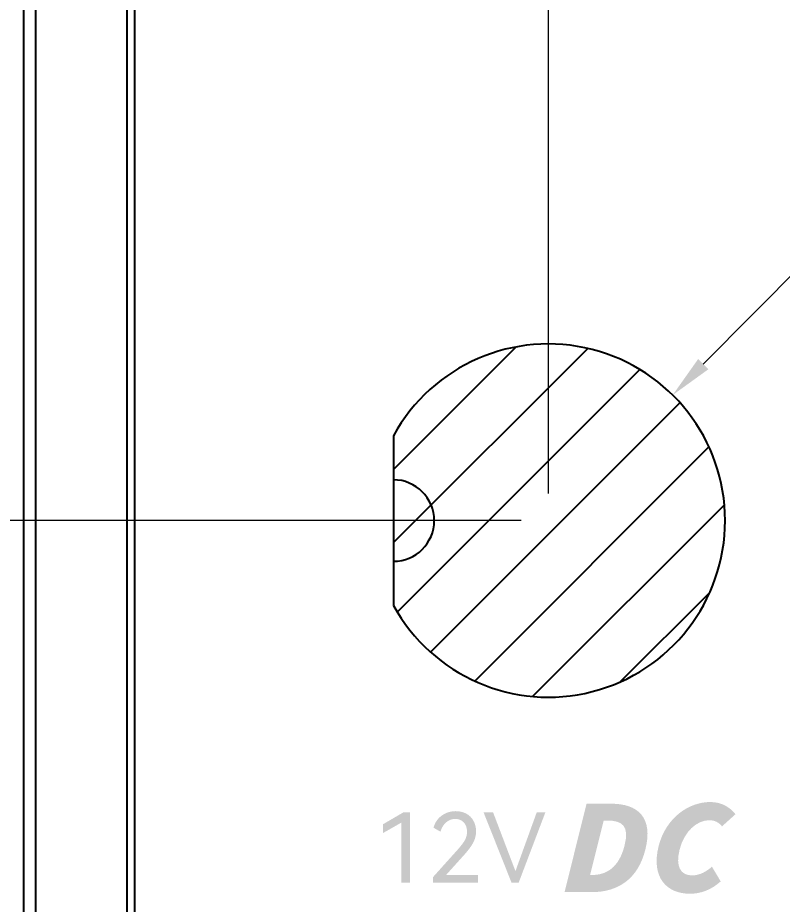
# Model space of a CAD drawing. Header units: millimetres. Extents: x 30573 to 30938, y 711 to 964.
# Drawn here: x 30654.38 to 30668.45, y 827.98 to 844.3 of the extents above; entities that cross this region are included whole.
import ezdxf

# ---------------------------------------------------------------- set-up
doc = ezdxf.new("R2010")
doc.units = ezdxf.units.MM
for name, color, linetype in [('1', 1, 'Continuous'), ('MATER', 8, 'Continuous'), ('SECC', 6, 'Continuous'), ('SUS304', 7, 'Continuous')]:
    doc.layers.add(name, color=color, linetype=linetype)
doc.layers.add('DIM', color=4, linetype='Continuous', lineweight=13)
doc.styles.add('my', font='', dxfattribs={"width": 0.8})
doc.styles.get('my').set_extended_font_data('SimSun')
doc.dimstyles.new('1.0', dxfattribs={"dimtxt": 3, "dimasz": 0.8, "dimexe": 0.5, "dimexo": 0.5, "dimgap": 1, "dimtad": 0, "dimzin": 0, "dimdsep": 46, "dimtxsty": 'my', "dimcen": 0, "dimclrd": 4, "dimclre": 20, "dimclrt": 3, "dimazin": 0, "dimtfac": 1, "dimtofl": 0, "dimtmove": 0, "dimatfit": 3, "dimfxl": 1, "dimtolj": 1, "dimtzin": 0, "dimlwd": -1, "dimlwe": -1, "dimarcsym": 0})

# ---------------------------------------------------------------- blocks, each defined once
blk = doc.blocks.new('565566')
at = {"layer": '1', "lineweight": 15}
for points in [[(-3109.762, -389.931), (-2951.012, -389.931), (-2951.012, -434.381), (-3109.762, -434.381)], [(-3108.087, -391.556), (-2952.687, -391.556), (-2952.687, -432.756), (-3108.087, -432.756)]]:
    blk.add_lwpolyline(points, close=True, dxfattribs=at)
at = {"layer": 'SECC'}
blk.add_lwpolyline([(-2951.012, -434.381), (-3109.762, -434.381), (-3109.762, -389.931), (-2951.012, -389.931)], close=True, dxfattribs=at)
at = {"layer": 'SUS304', "color": 7, "linetype": 'Continuous'}
for p, q in [((-3109.987, -434.135), (-3109.987, -390.176)), ((-3107.948, -391.745), (-3107.948, -432.567))]:
    blk.add_line(p, q, dxfattribs=at)
blk = doc.blocks.new('*D29')
at = {"layer": 'Defpoints', "color": 0, "transparency": 16777216}
for p in [(30664.144, 863.884), (30664.144, 835.046), (30654.719, 814.121)]:
    blk.add_point(p, dxfattribs=at)
at = {"layer": 'DIM', "color": 20, "transparency": 16777216}
blk.add_line((30664.144, 835.546), (30664.144, 863.884), dxfattribs=at)
at = {"layer": 'DIM', "color": 3, "transparency": 16777216, "insert": (30664.144, 868.117), "char_height": 3, "attachment_point": 5, "rotation": 90, "style": 'my'}
blk.add_mtext('\\A1;9.43', dxfattribs=at)
blk = doc.blocks.new('*D30')
at = {"layer": 'Defpoints', "color": 0, "transparency": 16777216}
for p in [(30649.731, 849.046), (30664.144, 849.046), (30654.719, 814.121)]:
    blk.add_point(p, dxfattribs=at)
at = {"layer": 'DIM', "color": 20, "transparency": 16777216}
blk.add_line((30663.644, 849.046), (30649.731, 849.046), dxfattribs=at)
at = {"layer": 'DIM', "color": 3, "transparency": 16777216, "insert": (30644.671, 849.046), "char_height": 3, "attachment_point": 5, "style": 'my'}
blk.add_mtext('\\A1;34.93', dxfattribs=at)
blk = doc.blocks.new('*D31')
at = {"layer": 'Defpoints', "color": 0, "transparency": 16777216}
for p in [(30647.895, 835.046), (30664.144, 835.046), (30654.719, 814.121)]:
    blk.add_point(p, dxfattribs=at)
at = {"layer": 'DIM', "color": 20, "transparency": 16777216}
blk.add_line((30663.644, 835.046), (30647.895, 835.046), dxfattribs=at)
at = {"layer": 'DIM', "color": 3, "transparency": 16777216, "insert": (30642.822, 835.046), "char_height": 3, "attachment_point": 5, "style": 'my'}
blk.add_mtext('\\A1;20.93', dxfattribs=at)
blk = doc.blocks.new('*D42')
at = {"layer": 'Defpoints', "color": 0, "transparency": 16777216}
for p in [(30660.163, 824.167), (30668.191, 821.374)]:
    blk.add_point(p, dxfattribs=at)
at = {"layer": 'DIM', "color": 4, "transparency": 16777216}
blk.add_line((30651.383, 827.221), (30659.407, 824.43), dxfattribs=at)
blk.add_solid([(30659.451, 824.556), (30659.364, 824.304), (30660.163, 824.167)], dxfattribs=at)
at = {"layer": 'DIM', "color": 3, "transparency": 16777216, "insert": (30646.505, 828.918), "char_height": 3, "attachment_point": 5, "rotation": 340.8189, "style": 'my'}
blk.add_mtext('\\A1;∅8.50', dxfattribs=at)
blk = doc.blocks.new('*D32')
at = {"layer": 'Defpoints', "color": 0, "transparency": 16777216}
for p in [(30666.43, 837.356), (30661.858, 832.735)]:
    blk.add_point(p, dxfattribs=at)
at = {"layer": 'DIM', "color": 4, "transparency": 16777216}
blk.add_line((30689.544, 860.717), (30666.992, 837.925), dxfattribs=at)
blk.add_solid([(30666.898, 838.018), (30667.087, 837.831), (30666.43, 837.356)], dxfattribs=at)
at = {"layer": 'DIM', "color": 3, "transparency": 16777216, "insert": (30693.177, 864.389), "char_height": 3, "attachment_point": 5, "rotation": 45.3047, "style": 'my'}
blk.add_mtext('\\A1;∅6.50', dxfattribs=at)
blk = doc.blocks.new('*D52')
at = {"layer": 'Defpoints', "color": 0, "transparency": 16777216}
for p in [(30820.505, 841.551), (30789.304, 836.671), (30654.719, 814.121)]:
    blk.add_point(p, dxfattribs=at)
at = {"layer": 'DIM', "color": 20, "transparency": 16777216}
for p, q in [((30817.305, 836.671), (30818.905, 841.551)), ((30818.905, 841.551), (30820.505, 841.551)), ((30789.804, 836.671), (30817.305, 836.671))]:
    blk.add_line(p, q, dxfattribs=at)
at = {"layer": 'DIM', "color": 3, "transparency": 16777216, "insert": (30825.601, 841.551), "char_height": 3, "attachment_point": 5, "style": 'my'}
blk.add_mtext('\\A1;22.55', dxfattribs=at)
blk = doc.blocks.new('*D46')
at = {"layer": 'Defpoints', "color": 0, "transparency": 16777216}
for p in [(30813.469, 858.571), (30817.477, 858.571), (30654.719, 814.121)]:
    blk.add_point(p, dxfattribs=at)
at = {"layer": 'DIM', "color": 20, "transparency": 16777216}
blk.add_line((30813.969, 858.571), (30817.477, 858.571), dxfattribs=at)
at = {"layer": 'DIM', "color": 3, "transparency": 16777216, "insert": (30822.577, 858.571), "char_height": 3, "attachment_point": 5, "style": 'my'}
blk.add_mtext('\\A1;44.45', dxfattribs=at)
blk = doc.blocks.new('*D39')
at = {"layer": 'Defpoints', "color": 0, "transparency": 16777216}
for p in [(30813.469, 864.595), (30813.469, 858.571), (30654.719, 814.121)]:
    blk.add_point(p, dxfattribs=at)
at = {"layer": 'DIM', "color": 20, "transparency": 16777216}
blk.add_line((30813.469, 859.071), (30813.469, 864.595), dxfattribs=at)
at = {"layer": 'DIM', "color": 3, "transparency": 16777216, "insert": (30813.469, 870.415), "char_height": 3, "attachment_point": 5, "rotation": 90, "style": 'my'}
blk.add_mtext('\\A1;158.75', dxfattribs=at)

msp = doc.modelspace()

# ---------------------------------------------------------------- hatches: boundary and pattern name
at = {"layer": 'MATER'}
h = msp.add_hatch(color=7, dxfattribs=at)
h.dxf.hatch_style = 2
edge = h.paths.add_edge_path()
edge.add_spline(control_points=[(30665.545, 829.068), (30665.64, 829.435), (30665.491, 829.525), (30665.228, 829.525), (30665.228, 829.525), (30665.161, 829.525), (30665.161, 829.525), (30665.161, 829.525), (30664.911, 828.523), (30664.911, 828.523), (30664.911, 828.523), (30664.949, 828.523), (30664.949, 828.523), (30665.211, 828.523), (30665.445, 828.661), (30665.545, 829.068)], knot_values=[0, 0, 0, 0, 1, 1, 1, 2, 2, 2, 3, 3, 3, 4, 4, 4, 5, 5, 5, 5], degree=3, periodic=0)
edge = h.paths.add_edge_path()
edge.add_spline(control_points=[(30665.298, 829.835), (30665.795, 829.835), (30666.075, 829.58), (30665.928, 828.993), (30665.793, 828.447), (30665.421, 828.208), (30664.946, 828.208), (30664.946, 828.208), (30664.441, 828.208), (30664.441, 828.208), (30664.441, 828.208), (30664.846, 829.835), (30664.846, 829.835), (30664.846, 829.835), (30665.298, 829.835), (30665.298, 829.835)], knot_values=[0, 0, 0, 0, 1, 1, 1, 2, 2, 2, 3, 3, 3, 4, 4, 4, 5, 5, 5, 5], degree=3, periodic=0)
h = msp.add_hatch(color=7, dxfattribs=at)
h.dxf.hatch_style = 2
edge = h.paths.add_edge_path()
edge.add_spline(control_points=[(30666.17, 829.05), (30666.301, 829.573), (30666.723, 829.866), (30667.121, 829.866), (30667.348, 829.866), (30667.495, 829.755), (30667.585, 829.641), (30667.585, 829.641), (30667.337, 829.418), (30667.337, 829.418), (30667.276, 829.492), (30667.204, 829.531), (30667.103, 829.531), (30666.878, 829.531), (30666.64, 829.326), (30666.557, 828.989), (30666.48, 828.685), (30666.572, 828.515), (30666.786, 828.515), (30666.931, 828.515), (30667.06, 828.593), (30667.152, 828.676), (30667.152, 828.676), (30667.313, 828.405), (30667.313, 828.405), (30667.136, 828.246), (30666.944, 828.178), (30666.747, 828.178), (30666.318, 828.178), (30666.03, 828.48), (30666.17, 829.05)], knot_values=[0, 0, 0, 0, 1, 1, 1, 2, 2, 2, 3, 3, 3, 4, 4, 4, 5, 5, 5, 6, 6, 6, 7, 7, 7, 8, 8, 8, 9, 9, 9, 10, 10, 10, 10], degree=3, periodic=0)
h = msp.add_hatch(color=7, dxfattribs=at)
h.dxf.hatch_style = 2
edge = h.paths.add_edge_path()
edge.add_spline(control_points=[(30661.104, 829.296), (30661.104, 829.296), (30661.104, 829.458), (30661.104, 829.458), (30661.104, 829.458), (30661.479, 829.677), (30661.479, 829.677), (30661.479, 829.677), (30661.599, 829.677), (30661.599, 829.677), (30661.599, 829.677), (30661.599, 828.384), (30661.599, 828.384), (30661.599, 828.384), (30661.441, 828.384), (30661.441, 828.384), (30661.441, 828.384), (30661.441, 829.488), (30661.441, 829.488), (30661.441, 829.488), (30661.104, 829.296), (30661.104, 829.296)], knot_values=[0, 0, 0, 0, 1, 1, 1, 2, 2, 2, 3, 3, 3, 4, 4, 4, 5, 5, 5, 6, 6, 6, 7, 7, 7, 7], degree=3, periodic=0)
h = msp.add_hatch(color=7, dxfattribs=at)
h.dxf.hatch_style = 2
edge = h.paths.add_edge_path()
edge.add_spline(control_points=[(30662.262, 828.523), (30662.262, 828.523), (30662.846, 828.523), (30662.846, 828.523), (30662.846, 828.523), (30662.846, 828.384), (30662.846, 828.384), (30662.846, 828.384), (30662.022, 828.384), (30662.022, 828.384), (30662.022, 828.384), (30662.022, 828.485), (30662.022, 828.485), (30662.022, 828.485), (30662.44, 828.95), (30662.44, 828.95), (30662.519, 829.037), (30662.573, 829.106), (30662.603, 829.156), (30662.632, 829.206), (30662.647, 829.26), (30662.647, 829.319), (30662.647, 829.394), (30662.626, 829.452), (30662.585, 829.493), (30662.544, 829.535), (30662.492, 829.555), (30662.43, 829.555), (30662.366, 829.555), (30662.31, 829.534), (30662.262, 829.491), (30662.214, 829.448), (30662.18, 829.391), (30662.158, 829.32), (30662.158, 829.32), (30662.031, 829.393), (30662.031, 829.393), (30662.057, 829.489), (30662.108, 829.564), (30662.185, 829.618), (30662.261, 829.671), (30662.346, 829.698), (30662.44, 829.698), (30662.509, 829.698), (30662.571, 829.684), (30662.627, 829.655), (30662.684, 829.626), (30662.729, 829.584), (30662.762, 829.528), (30662.796, 829.472), (30662.813, 829.405), (30662.813, 829.326), (30662.813, 829.25), (30662.794, 829.177), (30662.756, 829.109), (30662.719, 829.041), (30662.653, 828.955), (30662.558, 828.852), (30662.558, 828.852), (30662.262, 828.523), (30662.262, 828.523)], knot_values=[0, 0, 0, 0, 1, 1, 1, 2, 2, 2, 3, 3, 3, 4, 4, 4, 5, 5, 5, 6, 6, 6, 7, 7, 7, 8, 8, 8, 9, 9, 9, 10, 10, 10, 11, 11, 11, 12, 12, 12, 13, 13, 13, 14, 14, 14, 15, 15, 15, 16, 16, 16, 17, 17, 17, 18, 18, 18, 19, 19, 19, 20, 20, 20, 20], degree=3, periodic=0)
h = msp.add_hatch(color=7, dxfattribs=at)
h.dxf.hatch_style = 2
edge = h.paths.add_edge_path()
edge.add_spline(control_points=[(30663.127, 829.675), (30663.127, 829.675), (30663.538, 828.594), (30663.538, 828.594), (30663.538, 828.594), (30663.929, 829.675), (30663.929, 829.675), (30663.929, 829.675), (30664.088, 829.675), (30664.088, 829.675), (30664.088, 829.675), (30663.598, 828.384), (30663.598, 828.384), (30663.598, 828.384), (30663.465, 828.384), (30663.465, 828.384), (30663.465, 828.384), (30662.952, 829.675), (30662.952, 829.675), (30662.952, 829.675), (30663.127, 829.675), (30663.127, 829.675)], knot_values=[0, 0, 0, 0, 1, 1, 1, 2, 2, 2, 3, 3, 3, 4, 4, 4, 5, 5, 5, 6, 6, 6, 7, 7, 7, 7], degree=3, periodic=0)
at = {"layer": 'SUS304', "linetype": 'Continuous'}
h = msp.add_hatch(dxfattribs=at)
h.set_pattern_fill('ANSI31', color=4, scale=0.3, style=0)
h.set_pattern_definition([(45, (0, -14), (-0.67351921, 0.67351921), [])])
edge = h.paths.add_edge_path()
edge.add_line((30661.294, 836.608), (30661.294, 833.484))
edge.add_arc((30664.144, 835.046), 3.25, 208.7256, 511.2744)

# ---------------------------------------------------------------- linework, layer by layer
at = {"layer": '1'}
msp.add_lwpolyline([(30656.394, 856.946), (30811.794, 856.946), (30811.794, 815.746), (30656.394, 815.746)], close=True, dxfattribs=at)
msp.add_lwpolyline([(30656.394, 856.946), (30811.794, 856.946), (30811.794, 815.746), (30656.394, 815.746)], close=True, dxfattribs=at)
msp.add_lwpolyline([(30656.394, 856.946), (30811.794, 856.946), (30811.794, 815.746), (30656.394, 815.746)], close=True, dxfattribs=at)
msp.add_lwpolyline([(30656.394, 856.946), (30811.794, 856.946), (30811.794, 815.746), (30656.394, 815.746)], close=True, dxfattribs=at)
msp.add_lwpolyline([(30656.394, 856.946), (30811.794, 856.946), (30811.794, 815.746), (30656.394, 815.746)], close=True, dxfattribs=at)
msp.add_lwpolyline([(30656.394, 856.946), (30811.794, 856.946), (30811.794, 815.746), (30656.394, 815.746)], close=True, dxfattribs=at)
msp.add_lwpolyline([(30656.394, 856.946), (30811.794, 856.946), (30811.794, 815.746), (30656.394, 815.746)], close=True, dxfattribs=at)
msp.add_lwpolyline([(30656.394, 856.946), (30811.794, 856.946), (30811.794, 815.746), (30656.394, 815.746)], close=True, dxfattribs=at)
msp.add_lwpolyline([(30656.394, 856.946), (30811.794, 856.946), (30811.794, 815.746), (30656.394, 815.746)], close=True, dxfattribs=at)
msp.add_lwpolyline([(30656.394, 856.946), (30811.794, 856.946), (30811.794, 815.746), (30656.394, 815.746)], close=True, dxfattribs=at)
msp.add_lwpolyline([(30656.394, 856.946), (30811.794, 856.946), (30811.794, 815.746), (30656.394, 815.746)], close=True, dxfattribs=at)
msp.add_lwpolyline([(30656.394, 856.946), (30811.794, 856.946), (30811.794, 815.746), (30656.394, 815.746)], close=True, dxfattribs=at)
msp.add_lwpolyline([(30656.394, 856.946), (30811.794, 856.946), (30811.794, 815.746), (30656.394, 815.746)], close=True, dxfattribs=at)
at = {"layer": 'SUS304', "color": 6}
msp.add_lwpolyline([(30656.394, 856.946), (30811.794, 856.946), (30811.794, 815.746), (30656.394, 815.746)], close=True, dxfattribs=at)
at = {"layer": 'SUS304', "color": 6, "linetype": 'Continuous'}
msp.add_lwpolyline([(30661.294, 836.608), (30661.294, 833.484, 3.905267)], format="xyb", close=True, dxfattribs=at)
msp.add_arc((30661.294, 835.046), 0.75, 270, 90, dxfattribs=at)

# ---------------------------------------------------------------- block references
at = {"layer": 'DIM'}
msp.add_blockref('565566', (33764.481, 1248.501), dxfattribs=at)
msp.add_blockref('565566', (33764.481, 1248.501), dxfattribs=at)
msp.add_blockref('565566', (33764.481, 1248.501), dxfattribs=at)

# ---------------------------------------------------------------- dimensions: what is measured, and where the dimension line sits
for feature_location, offset, dtype, origin, picture, middle in [((30813.469, 858.571), (0, 6.025), 1, (30654.719, 814.121), '*D39', (30813.469, 870.415)), ((30664.143786317, 835.045622099), (0, 28.838101559), 1, (30654.718786316, 814.120622099), '*D29', (30664.143786317, 868.117056991)), ((30813.469, 858.571), (4.008, 0), 0, (30654.719, 814.121), '*D46', (30822.577, 858.571)), ((30664.143786317, 849.045622099), (-14.412372846, 0), 0, (30654.718786316, 814.120622099), '*D30', (30644.671413471, 849.045622099)), ((30789.304, 836.671), (31.202, 4.88), 0, (30654.719, 814.121), '*D52', (30825.601, 841.551)), ((30664.143786317, 835.045622099), (-16.248570513, 0), 0, (30654.718786316, 814.120622099), '*D31', (30642.821882471, 835.045622099))]:
    dim = msp.add_ordinate_dim(feature_location=feature_location, offset=offset, dtype=dtype, origin=origin, dimstyle='1.0', dxfattribs=at)
    dim.commit()
    dim.dimension.update_dxf_attribs({"geometry": picture, "text_midpoint": middle})
for p1, p2, picture, middle in [((30661.858, 832.735), (30666.43, 837.356), '*D32', (30693.177, 864.389)), ((30668.191, 821.374), (30660.163, 824.167), '*D42', (30646.505, 828.918))]:
    dim = msp.add_diameter_dim_2p(p1=p1, p2=p2, dimstyle='1.0', dxfattribs=at)
    dim.commit()
    dim.dimension.update_dxf_attribs({"geometry": picture, "text_midpoint": middle, "dimtype": 131})

doc.saveas('drawing.dxf')
